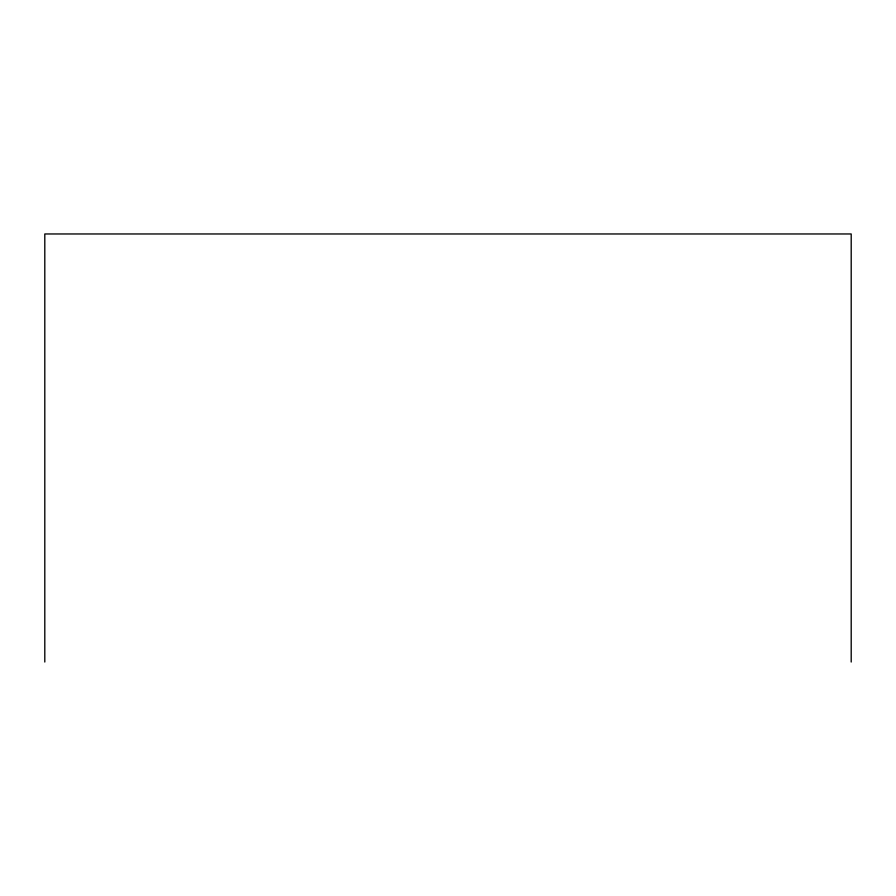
<?xml version="1.0" encoding="UTF-8"?>
<svg xmlns="http://www.w3.org/2000/svg" width="896" height="896" viewBox="0 0 896 896"><rect width="100%" height="100%" fill="white"/><g stroke="black" fill="none" stroke-linecap="round" stroke-linejoin="round"><path stroke-width="1.34" d="M851.2 662.032L851.2 233.968L44.8 233.968L44.8 662.032"/></g></svg>
